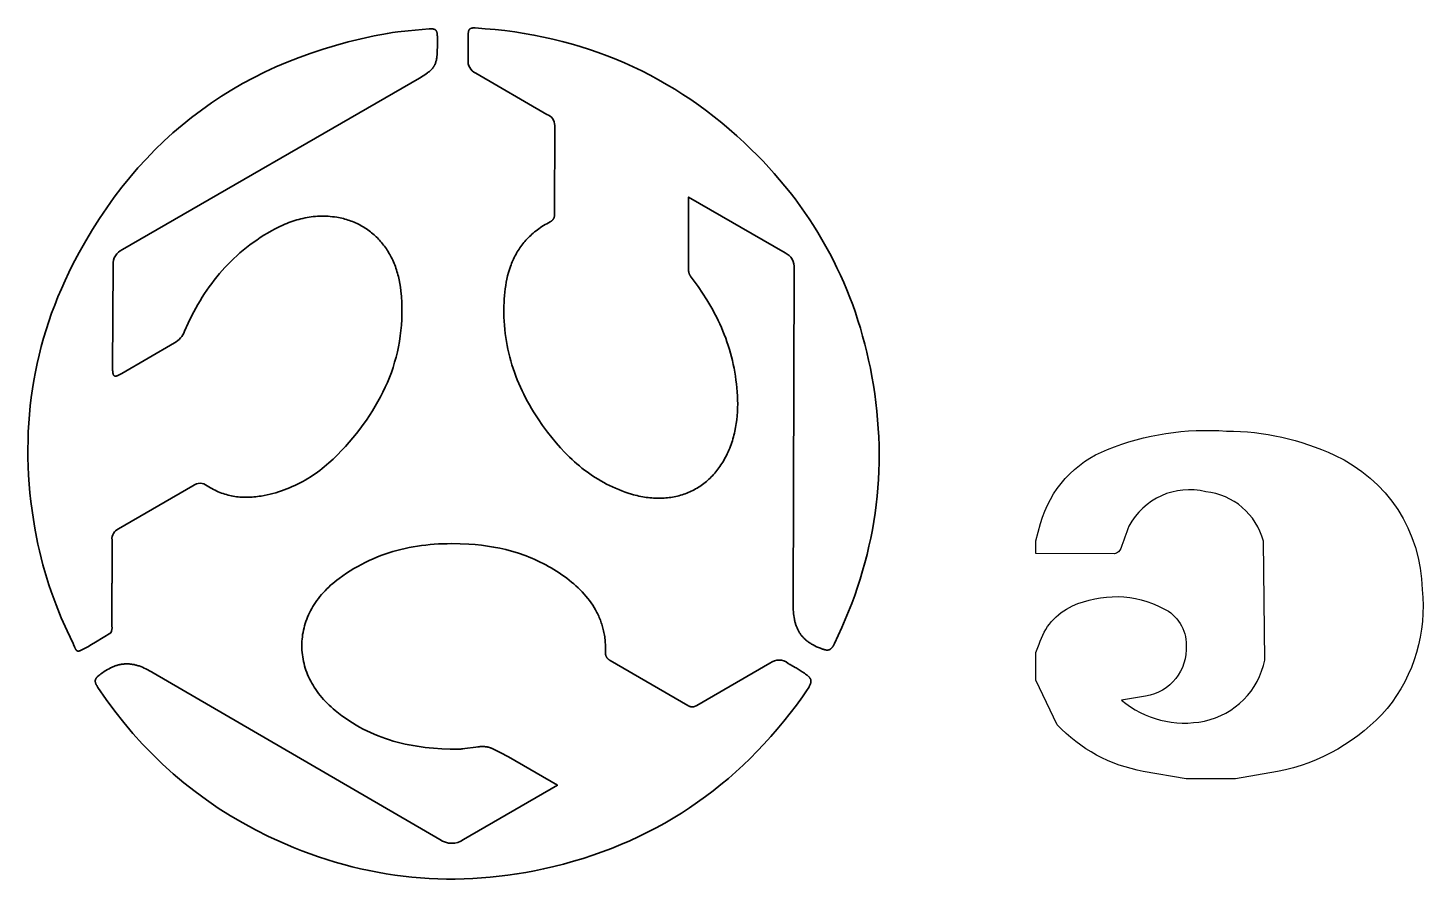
# Model space of a CAD drawing. Header units: millimetres. Extents: x 60913 to 63353, y 9976 to 12528.
# Drawn here: x 62258.3 to 62345.4, y 10264.6 to 10317.7 of the extents above; entities that cross this region are included whole.
import ezdxf

# ---------------------------------------------------------------- set-up
doc = ezdxf.new("R2010")
doc.units = ezdxf.units.MM
doc.header["$MEASUREMENT"] = 0
doc.layers.add('ENGRAVE', color=1, linetype='Continuous', true_color=0xff0000)

msp = doc.modelspace()

# ---------------------------------------------------------------- linework, layer by layer
at = {"layer": 'ENGRAVE', "lineweight": 35}
for points in [[(62263.566, 10280.402), (62263.569, 10283.093), (62263.583, 10283.093), (62263.576, 10285.784, -0.328612), (62263.971, 10286.468), (62268.624, 10289.155, -0.347564), (62269.521, 10289.157), (62269.617, 10289.095), (62269.714, 10289.036), (62269.811, 10288.98), (62269.909, 10288.927), (62270.008, 10288.877), (62270.108, 10288.829), (62270.208, 10288.785), (62270.308, 10288.744), (62270.41, 10288.705), (62270.512, 10288.669), (62270.614, 10288.636), (62270.717, 10288.605), (62270.821, 10288.578), (62270.925, 10288.553), (62271.03, 10288.53), (62271.135, 10288.51), (62271.241, 10288.493), (62271.347, 10288.478), (62271.454, 10288.466), (62271.561, 10288.456), (62271.668, 10288.449), (62271.776, 10288.444), (62271.885, 10288.441), (62271.994, 10288.441), (62272.103, 10288.443), (62272.212, 10288.448), (62272.322, 10288.455), (62272.433, 10288.463), (62272.543, 10288.475), (62272.654, 10288.488), (62272.766, 10288.503), (62272.877, 10288.521), (62273.065, 10288.554), (62273.25, 10288.592), (62273.434, 10288.634), (62273.615, 10288.679), (62273.795, 10288.729), (62273.972, 10288.782), (62274.147, 10288.839), (62274.32, 10288.9), (62274.491, 10288.965), (62274.66, 10289.033), (62274.827, 10289.105), (62274.992, 10289.181), (62275.155, 10289.26), (62275.316, 10289.342), (62275.475, 10289.428), (62275.632, 10289.517), (62275.788, 10289.609), (62275.941, 10289.705), (62276.093, 10289.804), (62276.243, 10289.906), (62276.391, 10290.011), (62276.537, 10290.119), (62276.681, 10290.23), (62276.823, 10290.344), (62276.964, 10290.461), (62277.103, 10290.581), (62277.376, 10290.828), (62277.642, 10291.086), (62277.901, 10291.355), (62278.144, 10291.618), (62278.379, 10291.884), (62278.608, 10292.153), (62278.829, 10292.425), (62279.044, 10292.699), (62279.251, 10292.976), (62279.45, 10293.257), (62279.643, 10293.54), (62279.827, 10293.826), (62280.003, 10294.115), (62280.172, 10294.407), (62280.332, 10294.702), (62280.484, 10295.001), (62280.628, 10295.302), (62280.763, 10295.607), (62280.889, 10295.915), (62281.006, 10296.227), (62281.114, 10296.541), (62281.213, 10296.859), (62281.303, 10297.181), (62281.383, 10297.506), (62281.454, 10297.835), (62281.515, 10298.167), (62281.566, 10298.502), (62281.607, 10298.842), (62281.638, 10299.185), (62281.658, 10299.532), (62281.668, 10299.882), (62281.668, 10300.237), (62281.656, 10300.595), (62281.634, 10300.957), (62281.601, 10301.323), (62281.572, 10301.553), (62281.537, 10301.779), (62281.494, 10302), (62281.47, 10302.109), (62281.445, 10302.217), (62281.417, 10302.323), (62281.388, 10302.428), (62281.357, 10302.532), (62281.325, 10302.635), (62281.291, 10302.736), (62281.255, 10302.836), (62281.217, 10302.935), (62281.178, 10303.033), (62281.137, 10303.129), (62281.095, 10303.224), (62281.051, 10303.318), (62281.005, 10303.41), (62280.958, 10303.501), (62280.909, 10303.59), (62280.859, 10303.678), (62280.807, 10303.765), (62280.753, 10303.85), (62280.698, 10303.934), (62280.642, 10304.016), (62280.584, 10304.097), (62280.524, 10304.176), (62280.463, 10304.254), (62280.401, 10304.33), (62280.337, 10304.405), (62280.272, 10304.478), (62280.205, 10304.55), (62280.137, 10304.62), (62280.067, 10304.688), (62279.997, 10304.755), (62279.924, 10304.82), (62279.851, 10304.884), (62279.776, 10304.946), (62279.699, 10305.006), (62279.622, 10305.065), (62279.543, 10305.122), (62279.462, 10305.177), (62279.381, 10305.231), (62279.298, 10305.283), (62279.214, 10305.333), (62279.129, 10305.381), (62279.042, 10305.428), (62278.954, 10305.473), (62278.865, 10305.516), (62278.775, 10305.557), (62278.684, 10305.596), (62278.591, 10305.634), (62278.497, 10305.67), (62278.403, 10305.704), (62278.307, 10305.735), (62278.209, 10305.766), (62278.111, 10305.794), (62278.012, 10305.82), (62277.911, 10305.844), (62277.81, 10305.867), (62277.707, 10305.887), (62277.604, 10305.906), (62277.467, 10305.927), (62277.332, 10305.944), (62277.197, 10305.958), (62277.062, 10305.968), (62276.928, 10305.975), (62276.795, 10305.978), (62276.662, 10305.978), (62276.53, 10305.975), (62276.398, 10305.969), (62276.267, 10305.959), (62276.136, 10305.947), (62276.006, 10305.931), (62275.876, 10305.912), (62275.747, 10305.89), (62275.619, 10305.866), (62275.491, 10305.838), (62275.364, 10305.808), (62275.237, 10305.775), (62275.111, 10305.74), (62274.985, 10305.701), (62274.86, 10305.661), (62274.736, 10305.617), (62274.612, 10305.571), (62274.488, 10305.523), (62274.366, 10305.473), (62274.244, 10305.42), (62274.001, 10305.308), (62273.761, 10305.188), (62273.523, 10305.059), (62273.285, 10304.923), (62273.053, 10304.783), (62272.825, 10304.638), (62272.602, 10304.489), (62272.384, 10304.336), (62272.17, 10304.179), (62271.961, 10304.018), (62271.757, 10303.853), (62271.557, 10303.684), (62271.361, 10303.51), (62271.17, 10303.333), (62270.983, 10303.153), (62270.801, 10302.968), (62270.623, 10302.78), (62270.449, 10302.588), (62270.28, 10302.392), (62270.114, 10302.193), (62269.953, 10301.99), (62269.795, 10301.783), (62269.642, 10301.573), (62269.493, 10301.36), (62269.347, 10301.143), (62269.206, 10300.923), (62269.068, 10300.7), (62268.934, 10300.474), (62268.804, 10300.244), (62268.677, 10300.011), (62268.555, 10299.775), (62268.32, 10299.294), (62268.099, 10298.801, -0.178441), (62267.478, 10298.073), (62264.181, 10296.164), (62264.099, 10296.115), (62264.061, 10296.094), (62264.024, 10296.075), (62263.99, 10296.057), (62263.957, 10296.043), (62263.941, 10296.036), (62263.926, 10296.03), (62263.911, 10296.024), (62263.897, 10296.019), (62263.883, 10296.015), (62263.87, 10296.011), (62263.856, 10296.007), (62263.85, 10296.006), (62263.844, 10296.005), (62263.837, 10296.003), (62263.831, 10296.002), (62263.825, 10296.001), (62263.819, 10296.001), (62263.814, 10296), (62263.808, 10295.999), (62263.802, 10295.999), (62263.797, 10295.999), (62263.791, 10295.999), (62263.786, 10295.999), (62263.781, 10295.999), (62263.776, 10296), (62263.771, 10296), (62263.766, 10296.001), (62263.761, 10296.002), (62263.756, 10296.003), (62263.751, 10296.004), (62263.749, 10296.004), (62263.747, 10296.005), (62263.745, 10296.006), (62263.742, 10296.006), (62263.74, 10296.007), (62263.738, 10296.008), (62263.736, 10296.009), (62263.734, 10296.01), (62263.731, 10296.011), (62263.729, 10296.012), (62263.727, 10296.013), (62263.725, 10296.014), (62263.723, 10296.015), (62263.721, 10296.016), (62263.719, 10296.017), (62263.717, 10296.018), (62263.715, 10296.019), (62263.713, 10296.02), (62263.711, 10296.022), (62263.709, 10296.023), (62263.708, 10296.024), (62263.706, 10296.026), (62263.704, 10296.027), (62263.702, 10296.029), (62263.7, 10296.03), (62263.699, 10296.032), (62263.697, 10296.033), (62263.695, 10296.035), (62263.692, 10296.038), (62263.688, 10296.042), (62263.685, 10296.046), (62263.682, 10296.05), (62263.679, 10296.054), (62263.676, 10296.058), (62263.673, 10296.062), (62263.67, 10296.066), (62263.667, 10296.071), (62263.665, 10296.076), (62263.662, 10296.081), (62263.66, 10296.086), (62263.657, 10296.091), (62263.655, 10296.097), (62263.652, 10296.102), (62263.65, 10296.108), (62263.648, 10296.114), (62263.646, 10296.12), (62263.644, 10296.126), (62263.64, 10296.139), (62263.637, 10296.153), (62263.633, 10296.167), (62263.63, 10296.182), (62263.627, 10296.197), (62263.625, 10296.213), (62263.623, 10296.23), (62263.619, 10296.266), (62263.616, 10296.304), (62263.614, 10296.346), (62263.613, 10296.389), (62263.613, 10296.486), (62263.653, 10302.929, -0.32458), (62264.227, 10303.893), (62282.761, 10314.583), (62282.988, 10314.723), (62283.089, 10314.789), (62283.183, 10314.853), (62283.269, 10314.916), (62283.309, 10314.947), (62283.347, 10314.977), (62283.384, 10315.008), (62283.419, 10315.039), (62283.452, 10315.069), (62283.484, 10315.1), (62283.514, 10315.131), (62283.543, 10315.162), (62283.57, 10315.194), (62283.595, 10315.226), (62283.608, 10315.242), (62283.62, 10315.258), (62283.631, 10315.274), (62283.643, 10315.291), (62283.653, 10315.307), (62283.664, 10315.324), (62283.674, 10315.341), (62283.684, 10315.358), (62283.694, 10315.375), (62283.703, 10315.393), (62283.712, 10315.411), (62283.721, 10315.429), (62283.729, 10315.447), (62283.737, 10315.465), (62283.753, 10315.502), (62283.767, 10315.541), (62283.78, 10315.58), (62283.792, 10315.621), (62283.803, 10315.662), (62283.814, 10315.705), (62283.823, 10315.75), (62283.831, 10315.796), (62283.839, 10315.843), (62283.846, 10315.892), (62283.852, 10315.942), (62283.862, 10316.048), (62283.869, 10316.161), (62283.874, 10316.282), (62283.879, 10316.549), (62283.876, 10317.201), (62283.875, 10317.239), (62283.873, 10317.275), (62283.871, 10317.31), (62283.867, 10317.342), (62283.865, 10317.357), (62283.863, 10317.372), (62283.861, 10317.387), (62283.858, 10317.401), (62283.855, 10317.414), (62283.852, 10317.427), (62283.848, 10317.44), (62283.845, 10317.452), (62283.841, 10317.464), (62283.837, 10317.476), (62283.833, 10317.487), (62283.828, 10317.497), (62283.823, 10317.507), (62283.821, 10317.512), (62283.818, 10317.517), (62283.816, 10317.522), (62283.813, 10317.526), (62283.81, 10317.531), (62283.808, 10317.535), (62283.805, 10317.54), (62283.802, 10317.544), (62283.799, 10317.548), (62283.796, 10317.552), (62283.793, 10317.556), (62283.79, 10317.56), (62283.786, 10317.564), (62283.783, 10317.567), (62283.78, 10317.571), (62283.776, 10317.575), (62283.773, 10317.578), (62283.769, 10317.581), (62283.766, 10317.585), (62283.762, 10317.588), (62283.758, 10317.591), (62283.755, 10317.594), (62283.751, 10317.597), (62283.747, 10317.6), (62283.743, 10317.603), (62283.739, 10317.605), (62283.735, 10317.608), (62283.73, 10317.61), (62283.726, 10317.613), (62283.722, 10317.615), (62283.718, 10317.618), (62283.713, 10317.62), (62283.709, 10317.622), (62283.704, 10317.624), (62283.699, 10317.626), (62283.695, 10317.628), (62283.685, 10317.632), (62283.675, 10317.635), (62283.665, 10317.638), (62283.654, 10317.641), (62283.644, 10317.644), (62283.633, 10317.646), (62283.621, 10317.648), (62283.61, 10317.65), (62283.598, 10317.652), (62283.586, 10317.653), (62283.573, 10317.654), (62283.548, 10317.656), (62283.521, 10317.657), (62283.493, 10317.657), (62283.463, 10317.657), (62283.433, 10317.656), (62283.368, 10317.652), (62282.06, 10317.545), (62281.409, 10317.471), (62281.084, 10317.425), (62280.76, 10317.372), (62279.931, 10317.214), (62279.117, 10317.038), (62278.316, 10316.843), (62277.528, 10316.63), (62276.754, 10316.398), (62275.994, 10316.146), (62275.248, 10315.876), (62274.515, 10315.587), (62273.796, 10315.28), (62273.091, 10314.953), (62272.399, 10314.608), (62271.722, 10314.244), (62271.058, 10313.86), (62270.408, 10313.458), (62269.773, 10313.037), (62269.151, 10312.597), (62268.543, 10312.138), (62267.95, 10311.66), (62267.37, 10311.164), (62266.805, 10310.648), (62266.254, 10310.113), (62265.717, 10309.559), (62265.194, 10308.986), (62264.685, 10308.394), (62264.191, 10307.783), (62263.711, 10307.153), (62263.245, 10306.504), (62262.794, 10305.836), (62262.357, 10305.149), (62261.935, 10304.442), (62261.527, 10303.717), (62261.134, 10302.972), (62260.882, 10302.468), (62260.643, 10301.961), (62260.415, 10301.453), (62260.2, 10300.942), (62259.997, 10300.43), (62259.805, 10299.916), (62259.626, 10299.399), (62259.458, 10298.881), (62259.302, 10298.361), (62259.158, 10297.84), (62259.025, 10297.316), (62258.905, 10296.791), (62258.795, 10296.263), (62258.698, 10295.735), (62258.612, 10295.204), (62258.537, 10294.672), (62258.474, 10294.138), (62258.422, 10293.603), (62258.381, 10293.066), (62258.351, 10292.528), (62258.333, 10291.988), (62258.326, 10291.446), (62258.33, 10290.903), (62258.345, 10290.359), (62258.372, 10289.813), (62258.409, 10289.266), (62258.457, 10288.718), (62258.516, 10288.169), (62258.585, 10287.618), (62258.666, 10287.065), (62258.757, 10286.512), (62258.859, 10285.958), (62258.947, 10285.524), (62259.043, 10285.093), (62259.146, 10284.665), (62259.257, 10284.238), (62259.376, 10283.815), (62259.502, 10283.394), (62259.636, 10282.975), (62259.777, 10282.559), (62260.08, 10281.733), (62260.412, 10280.918), (62260.771, 10280.112), (62261.157, 10279.316), (62261.165, 10279.299), (62261.173, 10279.281), (62261.181, 10279.261), (62261.238, 10279.109), (62261.256, 10279.065), (62261.265, 10279.043), (62261.275, 10279.022), (62261.285, 10279.001), (62261.296, 10278.981), (62261.301, 10278.971), (62261.307, 10278.962), (62261.313, 10278.952), (62261.318, 10278.943), (62261.324, 10278.935), (62261.33, 10278.926), (62261.337, 10278.918), (62261.343, 10278.911), (62261.347, 10278.907), (62261.35, 10278.903), (62261.353, 10278.9), (62261.357, 10278.896), (62261.36, 10278.893), (62261.364, 10278.89), (62261.367, 10278.887), (62261.371, 10278.884), (62261.374, 10278.881), (62261.378, 10278.878), (62261.382, 10278.875), (62261.386, 10278.872), (62261.389, 10278.87), (62261.393, 10278.867), (62261.397, 10278.865), (62261.401, 10278.863), (62261.405, 10278.861), (62261.409, 10278.859), (62261.413, 10278.857), (62261.418, 10278.856), (62261.422, 10278.854), (62261.426, 10278.853), (62261.43, 10278.851), (62261.435, 10278.85), (62261.439, 10278.849), (62261.444, 10278.848), (62261.448, 10278.848), (62261.453, 10278.847), (62261.458, 10278.847), (62261.462, 10278.846), (62261.467, 10278.846), (62261.472, 10278.846), (62261.477, 10278.846), (62261.482, 10278.847), (62261.487, 10278.847), (62261.492, 10278.848), (62261.497, 10278.849), (62261.503, 10278.85), (62261.508, 10278.851), (62261.513, 10278.852), (62261.519, 10278.854), (62261.524, 10278.855), (62261.53, 10278.857), (62261.536, 10278.859), (62261.541, 10278.861), (62261.547, 10278.864), (62261.553, 10278.866), (62261.559, 10278.869), (62261.811, 10278.993), (62262.059, 10279.123), (62262.304, 10279.26), (62262.548, 10279.401), (62263.506, 10279.993, 0.163511), (62263.566, 10280.402)], [(62299.555, 10302.6), (62299.558, 10307.165), (62305.572, 10303.682, -0.325606), (62306.137, 10302.709), (62306.083, 10281.808), (62306.083, 10281.674), (62306.085, 10281.544), (62306.089, 10281.418), (62306.097, 10281.295), (62306.107, 10281.175), (62306.12, 10281.059), (62306.137, 10280.946), (62306.156, 10280.837), (62306.167, 10280.783), (62306.178, 10280.73), (62306.191, 10280.678), (62306.204, 10280.627), (62306.218, 10280.576), (62306.233, 10280.527), (62306.249, 10280.478), (62306.266, 10280.429), (62306.283, 10280.382), (62306.302, 10280.335), (62306.321, 10280.289), (62306.342, 10280.244), (62306.363, 10280.199), (62306.385, 10280.155), (62306.408, 10280.112), (62306.433, 10280.069), (62306.458, 10280.027), (62306.484, 10279.986), (62306.511, 10279.945), (62306.539, 10279.905), (62306.568, 10279.866), (62306.598, 10279.827), (62306.629, 10279.789), (62306.662, 10279.752), (62306.695, 10279.715), (62306.729, 10279.679), (62306.765, 10279.644), (62306.801, 10279.609), (62306.839, 10279.574), (62306.878, 10279.54), (62306.918, 10279.507), (62306.959, 10279.475), (62307.001, 10279.442), (62307.044, 10279.411), (62307.089, 10279.38), (62307.134, 10279.349), (62307.181, 10279.319), (62307.229, 10279.29), (62307.279, 10279.261), (62307.329, 10279.233), (62307.434, 10279.177), (62307.544, 10279.124), (62307.659, 10279.073), (62307.779, 10279.023), (62307.867, 10278.989), (62307.908, 10278.975), (62307.947, 10278.961), (62307.985, 10278.949), (62308.021, 10278.939), (62308.056, 10278.93), (62308.073, 10278.927), (62308.09, 10278.923), (62308.106, 10278.92), (62308.122, 10278.917), (62308.137, 10278.915), (62308.153, 10278.913), (62308.168, 10278.912), (62308.182, 10278.911), (62308.197, 10278.911), (62308.211, 10278.911), (62308.225, 10278.911), (62308.238, 10278.912), (62308.252, 10278.913), (62308.258, 10278.914), (62308.265, 10278.915), (62308.271, 10278.916), (62308.278, 10278.917), (62308.284, 10278.918), (62308.29, 10278.919), (62308.297, 10278.921), (62308.303, 10278.922), (62308.309, 10278.924), (62308.315, 10278.926), (62308.321, 10278.928), (62308.327, 10278.93), (62308.333, 10278.932), (62308.339, 10278.934), (62308.345, 10278.937), (62308.351, 10278.939), (62308.357, 10278.942), (62308.362, 10278.945), (62308.368, 10278.948), (62308.374, 10278.951), (62308.379, 10278.954), (62308.385, 10278.957), (62308.39, 10278.961), (62308.396, 10278.964), (62308.401, 10278.968), (62308.407, 10278.972), (62308.412, 10278.975), (62308.418, 10278.979), (62308.429, 10278.988), (62308.439, 10278.997), (62308.45, 10279.006), (62308.46, 10279.016), (62308.47, 10279.027), (62308.481, 10279.038), (62308.491, 10279.05), (62308.501, 10279.062), (62308.511, 10279.075), (62308.521, 10279.088), (62308.531, 10279.102), (62308.541, 10279.116), (62308.551, 10279.131), (62308.571, 10279.163), (62308.591, 10279.197), (62308.611, 10279.233), (62308.632, 10279.272), (62308.652, 10279.313), (62308.89, 10279.811), (62309.117, 10280.31), (62309.334, 10280.811), (62309.541, 10281.313), (62309.736, 10281.817), (62309.922, 10282.322), (62310.096, 10282.829), (62310.26, 10283.337), (62310.414, 10283.847), (62310.557, 10284.358), (62310.689, 10284.871), (62310.81, 10285.386), (62310.921, 10285.901), (62311.022, 10286.419), (62311.111, 10286.937), (62311.19, 10287.457), (62311.259, 10287.979), (62311.316, 10288.502), (62311.363, 10289.027), (62311.4, 10289.552), (62311.425, 10290.08), (62311.44, 10290.608), (62311.444, 10291.139), (62311.437, 10291.67), (62311.42, 10292.203), (62311.392, 10292.737), (62311.353, 10293.273), (62311.303, 10293.81), (62311.243, 10294.348), (62311.171, 10294.888), (62311.089, 10295.429), (62310.996, 10295.972), (62310.898, 10296.486), (62310.791, 10296.995), (62310.675, 10297.5), (62310.551, 10298.001), (62310.417, 10298.497), (62310.275, 10298.988), (62310.123, 10299.475), (62309.963, 10299.958), (62309.794, 10300.436), (62309.616, 10300.909), (62309.429, 10301.378), (62309.233, 10301.842), (62309.029, 10302.301), (62308.816, 10302.756), (62308.593, 10303.206), (62308.362, 10303.652), (62308.122, 10304.093), (62307.874, 10304.529), (62307.616, 10304.961), (62307.35, 10305.388), (62307.074, 10305.81), (62306.79, 10306.228), (62306.498, 10306.641), (62306.196, 10307.049), (62305.885, 10307.452), (62305.566, 10307.851), (62305.238, 10308.245), (62304.901, 10308.634), (62304.556, 10309.018), (62304.201, 10309.398), (62303.838, 10309.772), (62303.466, 10310.142), (62303.014, 10310.574), (62302.557, 10310.994), (62302.093, 10311.4), (62301.624, 10311.794), (62301.15, 10312.175), (62300.67, 10312.543), (62300.184, 10312.899), (62299.693, 10313.242), (62299.196, 10313.572), (62298.693, 10313.889), (62298.185, 10314.194), (62297.671, 10314.487), (62297.152, 10314.767), (62296.627, 10315.034), (62296.097, 10315.288), (62295.561, 10315.531), (62295.02, 10315.76), (62294.473, 10315.977), (62293.92, 10316.182), (62293.362, 10316.374), (62292.799, 10316.554), (62292.23, 10316.721), (62291.656, 10316.876), (62291.076, 10317.018), (62290.491, 10317.148), (62289.9, 10317.266), (62289.304, 10317.372), (62288.702, 10317.465), (62288.096, 10317.546), (62287.483, 10317.614), (62286.866, 10317.67), (62286.242, 10317.714), (62286.211, 10317.716), (62286.181, 10317.717), (62286.153, 10317.717), (62286.125, 10317.716), (62286.099, 10317.715), (62286.087, 10317.714), (62286.075, 10317.713), (62286.063, 10317.711), (62286.051, 10317.709), (62286.04, 10317.708), (62286.029, 10317.706), (62286.018, 10317.703), (62286.008, 10317.701), (62285.998, 10317.698), (62285.988, 10317.695), (62285.979, 10317.692), (62285.97, 10317.688), (62285.961, 10317.685), (62285.957, 10317.683), (62285.952, 10317.681), (62285.948, 10317.679), (62285.944, 10317.677), (62285.94, 10317.674), (62285.936, 10317.672), (62285.932, 10317.67), (62285.928, 10317.668), (62285.924, 10317.665), (62285.921, 10317.663), (62285.917, 10317.66), (62285.913, 10317.658), (62285.91, 10317.655), (62285.907, 10317.652), (62285.903, 10317.65), (62285.9, 10317.647), (62285.897, 10317.644), (62285.893, 10317.641), (62285.89, 10317.638), (62285.887, 10317.635), (62285.884, 10317.632), (62285.881, 10317.628), (62285.878, 10317.625), (62285.876, 10317.622), (62285.873, 10317.618), (62285.87, 10317.615), (62285.868, 10317.611), (62285.865, 10317.608), (62285.863, 10317.604), (62285.86, 10317.6), (62285.858, 10317.597), (62285.855, 10317.593), (62285.853, 10317.589), (62285.851, 10317.585), (62285.849, 10317.581), (62285.847, 10317.576), (62285.843, 10317.568), (62285.839, 10317.559), (62285.836, 10317.55), (62285.832, 10317.541), (62285.829, 10317.531), (62285.826, 10317.521), (62285.824, 10317.511), (62285.821, 10317.501), (62285.819, 10317.49), (62285.817, 10317.479), (62285.815, 10317.467), (62285.814, 10317.456), (62285.812, 10317.444), (62285.811, 10317.432), (62285.81, 10317.419), (62285.808, 10317.393), (62285.808, 10317.366), (62285.808, 10317.337), (62285.808, 10317.307), (62285.804, 10315.743, 0.338918), (62286.27, 10314.896), (62290.705, 10312.327, -0.32172), (62291.204, 10311.627), (62291.197, 10306.138), (62291.196, 10306.094), (62291.195, 10306.073), (62291.193, 10306.051), (62291.191, 10306.031), (62291.189, 10306.01), (62291.186, 10305.99), (62291.183, 10305.97), (62291.179, 10305.951), (62291.174, 10305.932), (62291.172, 10305.922), (62291.169, 10305.913), (62291.167, 10305.904), (62291.164, 10305.894), (62291.161, 10305.885), (62291.157, 10305.876), (62291.154, 10305.867), (62291.15, 10305.859), (62291.146, 10305.85), (62291.142, 10305.841), (62291.138, 10305.833), (62291.134, 10305.824), (62291.129, 10305.816), (62291.124, 10305.807), (62291.119, 10305.799), (62291.114, 10305.791), (62291.109, 10305.783), (62291.103, 10305.775), (62291.097, 10305.767), (62291.091, 10305.759), (62291.085, 10305.751), (62291.078, 10305.744), (62291.071, 10305.736), (62291.064, 10305.728), (62291.057, 10305.721), (62291.049, 10305.714), (62291.041, 10305.706), (62291.033, 10305.699), (62291.025, 10305.692), (62291.016, 10305.685), (62291.007, 10305.678), (62290.998, 10305.672), (62290.988, 10305.665), (62290.979, 10305.658), (62290.968, 10305.652), (62290.958, 10305.645), (62290.947, 10305.639), (62290.936, 10305.633), (62290.913, 10305.62), (62290.806, 10305.563), (62290.701, 10305.505), (62290.598, 10305.446), (62290.498, 10305.385), (62290.4, 10305.323), (62290.305, 10305.259), (62290.212, 10305.195), (62290.121, 10305.129), (62290.033, 10305.061), (62289.947, 10304.993), (62289.864, 10304.923), (62289.782, 10304.852), (62289.703, 10304.78), (62289.626, 10304.707), (62289.551, 10304.633), (62289.479, 10304.558), (62289.408, 10304.481), (62289.34, 10304.403), (62289.274, 10304.325), (62289.209, 10304.245), (62289.147, 10304.164), (62289.087, 10304.082), (62289.029, 10303.999), (62288.972, 10303.915), (62288.918, 10303.831), (62288.866, 10303.745), (62288.815, 10303.658), (62288.766, 10303.57), (62288.719, 10303.482), (62288.674, 10303.392), (62288.631, 10303.302), (62288.589, 10303.211), (62288.549, 10303.119), (62288.511, 10303.026), (62288.475, 10302.932), (62288.44, 10302.838), (62288.375, 10302.647), (62288.316, 10302.453), (62288.264, 10302.256), (62288.217, 10302.056), (62288.176, 10301.854), (62288.14, 10301.649), (62288.11, 10301.442), (62288.085, 10301.233), (62288.064, 10301.022), (62288.048, 10300.809), (62288.037, 10300.594), (62288.03, 10300.377), (62288.027, 10300.159), (62288.027, 10299.94), (62288.033, 10299.681), (62288.045, 10299.424), (62288.062, 10299.168), (62288.085, 10298.914), (62288.113, 10298.662), (62288.147, 10298.412), (62288.187, 10298.164), (62288.232, 10297.917), (62288.282, 10297.672), (62288.337, 10297.428), (62288.397, 10297.186), (62288.463, 10296.946), (62288.534, 10296.708), (62288.609, 10296.472), (62288.69, 10296.237), (62288.776, 10296.004), (62288.866, 10295.772), (62288.961, 10295.542), (62289.061, 10295.314), (62289.165, 10295.088), (62289.274, 10294.863), (62289.387, 10294.64), (62289.505, 10294.418), (62289.627, 10294.198), (62289.753, 10293.98), (62289.884, 10293.764), (62290.158, 10293.336), (62290.448, 10292.914), (62290.754, 10292.499), (62291.014, 10292.167), (62291.281, 10291.845), (62291.556, 10291.533), (62291.839, 10291.231), (62292.131, 10290.941), (62292.28, 10290.8), (62292.431, 10290.662), (62292.585, 10290.527), (62292.741, 10290.396), (62292.899, 10290.267), (62293.06, 10290.142), (62293.223, 10290.02), (62293.389, 10289.902), (62293.558, 10289.787), (62293.728, 10289.675), (62293.902, 10289.568), (62294.078, 10289.463), (62294.257, 10289.363), (62294.439, 10289.266), (62294.623, 10289.174), (62294.811, 10289.085), (62295.001, 10289), (62295.194, 10288.919), (62295.39, 10288.842), (62295.589, 10288.77), (62295.791, 10288.702), (62295.997, 10288.638), (62296.113, 10288.604), (62296.229, 10288.573), (62296.345, 10288.544), (62296.46, 10288.518), (62296.575, 10288.494), (62296.69, 10288.472), (62296.803, 10288.452), (62296.917, 10288.435), (62297.03, 10288.421), (62297.142, 10288.408), (62297.254, 10288.398), (62297.366, 10288.39), (62297.476, 10288.385), (62297.587, 10288.381), (62297.696, 10288.38), (62297.805, 10288.381), (62297.913, 10288.385), (62298.021, 10288.391), (62298.127, 10288.399), (62298.233, 10288.409), (62298.339, 10288.421), (62298.443, 10288.436), (62298.547, 10288.453), (62298.65, 10288.472), (62298.752, 10288.493), (62298.853, 10288.516), (62298.953, 10288.542), (62299.053, 10288.57), (62299.151, 10288.6), (62299.249, 10288.632), (62299.346, 10288.666), (62299.441, 10288.702), (62299.536, 10288.74), (62299.629, 10288.781), (62299.722, 10288.824), (62299.813, 10288.868), (62299.904, 10288.915), (62299.993, 10288.964), (62300.081, 10289.015), (62300.168, 10289.068), (62300.254, 10289.123), (62300.339, 10289.18), (62300.422, 10289.239), (62300.504, 10289.3), (62300.585, 10289.364), (62300.665, 10289.429), (62300.743, 10289.496), (62300.82, 10289.565), (62300.896, 10289.636), (62300.97, 10289.71), (62301.043, 10289.785), (62301.115, 10289.862), (62301.185, 10289.941), (62301.254, 10290.022), (62301.321, 10290.105), (62301.387, 10290.19), (62301.451, 10290.276), (62301.514, 10290.365), (62301.575, 10290.456), (62301.635, 10290.548), (62301.693, 10290.642), (62301.75, 10290.739), (62301.804, 10290.837), (62301.858, 10290.937), (62301.915, 10291.049), (62301.969, 10291.162), (62302.022, 10291.276), (62302.071, 10291.39), (62302.119, 10291.505), (62302.164, 10291.62), (62302.207, 10291.736), (62302.247, 10291.852), (62302.285, 10291.969), (62302.321, 10292.086), (62302.355, 10292.204), (62302.387, 10292.322), (62302.416, 10292.441), (62302.444, 10292.559), (62302.492, 10292.798), (62302.532, 10293.039), (62302.565, 10293.281), (62302.589, 10293.524), (62302.607, 10293.769), (62302.617, 10294.014), (62302.62, 10294.261), (62302.616, 10294.508), (62302.606, 10294.756), (62302.59, 10295.009), (62302.569, 10295.259), (62302.543, 10295.508), (62302.512, 10295.755), (62302.477, 10296), (62302.437, 10296.244), (62302.392, 10296.486), (62302.342, 10296.726), (62302.288, 10296.964), (62302.23, 10297.201), (62302.166, 10297.436), (62302.099, 10297.669), (62302.027, 10297.901), (62301.95, 10298.131), (62301.869, 10298.359), (62301.783, 10298.586), (62301.693, 10298.811), (62301.599, 10299.035), (62301.501, 10299.256), (62301.398, 10299.477), (62301.291, 10299.695), (62301.18, 10299.912), (62301.065, 10300.128), (62300.945, 10300.341), (62300.694, 10300.764), (62300.427, 10301.181), (62300.144, 10301.592), (62299.717, 10302.165), (62299.693, 10302.2), (62299.67, 10302.235), (62299.659, 10302.252), (62299.648, 10302.27), (62299.638, 10302.288), (62299.628, 10302.307), (62299.619, 10302.326), (62299.61, 10302.345), (62299.602, 10302.364), (62299.594, 10302.383), (62299.587, 10302.403), (62299.581, 10302.423), (62299.575, 10302.444), (62299.573, 10302.454), (62299.57, 10302.465), (62299.568, 10302.476), (62299.566, 10302.486), (62299.564, 10302.497), (62299.562, 10302.508), (62299.56, 10302.519), (62299.559, 10302.53), (62299.558, 10302.542), (62299.557, 10302.553), (62299.556, 10302.565), (62299.556, 10302.576), (62299.556, 10302.588), (62299.555, 10302.6)], [(62294.367, 10278.777), (62294.371, 10278.977), (62294.371, 10279.076), (62294.368, 10279.174), (62294.364, 10279.272), (62294.359, 10279.368), (62294.351, 10279.463), (62294.342, 10279.557), (62294.331, 10279.651), (62294.319, 10279.743), (62294.305, 10279.835), (62294.29, 10279.926), (62294.272, 10280.016), (62294.254, 10280.105), (62294.233, 10280.193), (62294.212, 10280.28), (62294.188, 10280.367), (62294.163, 10280.452), (62294.137, 10280.537), (62294.109, 10280.621), (62294.08, 10280.704), (62294.049, 10280.787), (62294.017, 10280.868), (62293.983, 10280.949), (62293.948, 10281.029), (62293.911, 10281.108), (62293.874, 10281.186), (62293.834, 10281.264), (62293.794, 10281.341), (62293.752, 10281.417), (62293.664, 10281.567), (62293.572, 10281.714), (62293.474, 10281.858), (62293.371, 10282), (62293.264, 10282.139), (62293.152, 10282.275), (62293.035, 10282.408), (62292.914, 10282.539), (62292.789, 10282.667), (62292.659, 10282.793), (62292.526, 10282.916), (62292.388, 10283.038), (62292.247, 10283.156), (62292.102, 10283.273), (62291.954, 10283.387), (62291.802, 10283.5), (62291.647, 10283.61), (62291.483, 10283.722), (62291.319, 10283.83), (62291.152, 10283.934), (62290.985, 10284.034), (62290.816, 10284.131), (62290.646, 10284.225), (62290.475, 10284.314), (62290.302, 10284.401), (62290.128, 10284.483), (62289.953, 10284.563), (62289.777, 10284.639), (62289.6, 10284.711), (62289.421, 10284.781), (62289.242, 10284.847), (62289.061, 10284.909), (62288.879, 10284.969), (62288.513, 10285.079), (62288.142, 10285.176), (62287.768, 10285.261), (62287.39, 10285.335), (62287.009, 10285.397), (62286.624, 10285.448), (62286.236, 10285.488), (62285.846, 10285.517), (62285.299, 10285.543), (62284.757, 10285.551), (62284.487, 10285.548), (62284.219, 10285.541), (62283.952, 10285.529), (62283.686, 10285.512), (62283.421, 10285.49), (62283.158, 10285.462), (62282.896, 10285.43), (62282.635, 10285.393), (62282.376, 10285.35), (62282.118, 10285.301), (62281.861, 10285.247), (62281.606, 10285.188), (62281.353, 10285.122), (62281.101, 10285.051), (62280.85, 10284.974), (62280.601, 10284.891), (62280.354, 10284.801), (62280.108, 10284.706), (62279.864, 10284.604), (62279.622, 10284.495), (62279.381, 10284.38), (62279.142, 10284.259), (62278.905, 10284.131), (62278.67, 10283.996), (62278.437, 10283.854), (62278.205, 10283.705), (62277.976, 10283.548), (62277.748, 10283.385), (62277.609, 10283.28), (62277.475, 10283.173), (62277.345, 10283.064), (62277.219, 10282.954), (62277.097, 10282.841), (62276.98, 10282.726), (62276.866, 10282.61), (62276.757, 10282.492), (62276.652, 10282.373), (62276.552, 10282.251), (62276.456, 10282.129), (62276.364, 10282.005), (62276.276, 10281.879), (62276.192, 10281.752), (62276.113, 10281.624), (62276.038, 10281.495), (62275.968, 10281.365), (62275.901, 10281.234), (62275.839, 10281.101), (62275.781, 10280.968), (62275.727, 10280.834), (62275.678, 10280.699), (62275.633, 10280.563), (62275.592, 10280.427), (62275.556, 10280.29), (62275.524, 10280.152), (62275.496, 10280.014), (62275.472, 10279.876), (62275.453, 10279.737), (62275.438, 10279.598), (62275.427, 10279.458), (62275.421, 10279.319), (62275.418, 10279.179), (62275.421, 10279.039), (62275.427, 10278.9), (62275.438, 10278.76), (62275.453, 10278.621), (62275.473, 10278.481), (62275.496, 10278.342), (62275.524, 10278.204), (62275.557, 10278.066), (62275.594, 10277.928), (62275.635, 10277.791), (62275.68, 10277.654), (62275.73, 10277.518), (62275.784, 10277.383), (62275.842, 10277.248), (62275.905, 10277.115), (62275.972, 10276.982), (62276.044, 10276.85), (62276.119, 10276.72), (62276.2, 10276.59), (62276.284, 10276.461), (62276.373, 10276.334), (62276.466, 10276.208), (62276.564, 10276.084), (62276.666, 10275.96), (62276.772, 10275.839), (62276.883, 10275.719), (62276.998, 10275.6), (62277.117, 10275.483), (62277.241, 10275.368), (62277.369, 10275.255), (62277.502, 10275.143), (62277.713, 10274.975), (62277.926, 10274.813), (62278.141, 10274.659), (62278.359, 10274.512), (62278.579, 10274.371), (62278.801, 10274.237), (62279.025, 10274.11), (62279.251, 10273.989), (62279.479, 10273.874), (62279.709, 10273.766), (62279.941, 10273.663), (62280.175, 10273.567), (62280.41, 10273.477), (62280.648, 10273.392), (62280.888, 10273.313), (62281.129, 10273.24), (62281.372, 10273.172), (62281.616, 10273.11), (62281.863, 10273.052), (62282.111, 10273), (62282.36, 10272.953), (62282.611, 10272.911), (62282.864, 10272.874), (62283.118, 10272.841), (62283.373, 10272.813), (62283.63, 10272.789), (62284.148, 10272.754), (62284.671, 10272.737), (62285.199, 10272.734), (62285.265, 10272.736), (62285.332, 10272.739), (62285.399, 10272.744), (62285.466, 10272.75), (62285.601, 10272.765), (62286.278, 10272.866), (62286.412, 10272.881), (62286.478, 10272.887), (62286.544, 10272.891), (62286.61, 10272.894), (62286.675, 10272.895), (62286.739, 10272.894), (62286.803, 10272.892), (62286.835, 10272.889), (62286.866, 10272.887), (62286.898, 10272.883), (62286.929, 10272.879), (62286.96, 10272.874), (62286.991, 10272.869), (62287.021, 10272.863), (62287.052, 10272.856), (62287.082, 10272.849), (62287.112, 10272.841), (62287.142, 10272.832), (62287.172, 10272.822), (62287.201, 10272.812), (62287.23, 10272.8), (62287.259, 10272.788), (62287.288, 10272.775), (62287.803, 10272.52), (62288.312, 10272.251), (62291.366, 10270.477), (62285.51, 10267.095, -0.324022), (62284.036, 10267.105), (62266.15, 10277.493), (62266.032, 10277.563), (62265.916, 10277.627), (62265.802, 10277.687), (62265.69, 10277.743), (62265.58, 10277.793), (62265.471, 10277.84), (62265.364, 10277.881), (62265.259, 10277.919), (62265.206, 10277.935), (62265.154, 10277.951), (62265.103, 10277.966), (62265.051, 10277.979), (62265, 10277.991), (62264.95, 10278.002), (62264.899, 10278.012), (62264.849, 10278.021), (62264.799, 10278.029), (62264.749, 10278.035), (62264.699, 10278.041), (62264.65, 10278.045), (62264.601, 10278.048), (62264.552, 10278.05), (62264.503, 10278.05), (62264.454, 10278.05), (62264.405, 10278.048), (62264.357, 10278.046), (62264.308, 10278.042), (62264.26, 10278.037), (62264.212, 10278.031), (62264.164, 10278.023), (62264.115, 10278.015), (62264.067, 10278.005), (62264.019, 10277.995), (62263.971, 10277.983), (62263.923, 10277.97), (62263.875, 10277.955), (62263.826, 10277.94), (62263.778, 10277.923), (62263.73, 10277.906), (62263.681, 10277.887), (62263.633, 10277.867), (62263.584, 10277.846), (62263.536, 10277.823), (62263.487, 10277.8), (62263.389, 10277.75), (62263.29, 10277.695), (62263.19, 10277.635), (62263.09, 10277.571), (62262.988, 10277.502), (62262.886, 10277.428), (62262.817, 10277.377), (62262.755, 10277.328), (62262.727, 10277.304), (62262.7, 10277.281), (62262.676, 10277.258), (62262.664, 10277.247), (62262.653, 10277.235), (62262.643, 10277.224), (62262.632, 10277.213), (62262.623, 10277.202), (62262.613, 10277.191), (62262.605, 10277.18), (62262.596, 10277.169), (62262.588, 10277.158), (62262.581, 10277.147), (62262.574, 10277.135), (62262.568, 10277.124), (62262.565, 10277.119), (62262.562, 10277.113), (62262.559, 10277.107), (62262.556, 10277.102), (62262.554, 10277.096), (62262.551, 10277.091), (62262.549, 10277.085), (62262.547, 10277.079), (62262.545, 10277.073), (62262.543, 10277.068), (62262.541, 10277.062), (62262.539, 10277.056), (62262.538, 10277.05), (62262.536, 10277.045), (62262.535, 10277.039), (62262.534, 10277.033), (62262.532, 10277.027), (62262.532, 10277.021), (62262.531, 10277.015), (62262.53, 10277.009), (62262.529, 10277.003), (62262.529, 10276.997), (62262.528, 10276.991), (62262.528, 10276.985), (62262.528, 10276.978), (62262.528, 10276.972), (62262.528, 10276.966), (62262.529, 10276.96), (62262.529, 10276.953), (62262.529, 10276.947), (62262.53, 10276.94), (62262.531, 10276.934), (62262.532, 10276.927), (62262.533, 10276.921), (62262.535, 10276.907), (62262.538, 10276.894), (62262.541, 10276.88), (62262.545, 10276.866), (62262.55, 10276.852), (62262.555, 10276.837), (62262.56, 10276.822), (62262.566, 10276.807), (62262.573, 10276.792), (62262.58, 10276.776), (62262.587, 10276.761), (62262.595, 10276.744), (62262.604, 10276.728), (62262.622, 10276.694), (62262.643, 10276.658), (62262.666, 10276.621), (62262.691, 10276.583), (62263.209, 10275.831), (62263.746, 10275.102), (62264.303, 10274.395), (62264.88, 10273.71), (62265.476, 10273.049), (62266.093, 10272.41), (62266.729, 10271.794), (62267.385, 10271.201), (62268.061, 10270.631), (62268.756, 10270.084), (62269.472, 10269.561), (62270.208, 10269.06), (62270.963, 10268.583), (62271.739, 10268.129), (62272.534, 10267.698), (62273.35, 10267.292), (62273.864, 10267.051), (62274.38, 10266.822), (62274.897, 10266.605), (62275.416, 10266.398), (62275.936, 10266.203), (62276.458, 10266.019), (62276.981, 10265.847), (62277.505, 10265.685), (62278.031, 10265.535), (62278.559, 10265.397), (62279.087, 10265.27), (62279.617, 10265.154), (62280.149, 10265.05), (62280.682, 10264.957), (62281.216, 10264.875), (62281.752, 10264.805), (62282.289, 10264.747), (62282.827, 10264.7), (62283.367, 10264.665), (62283.908, 10264.641), (62284.451, 10264.629), (62284.995, 10264.628), (62285.54, 10264.639), (62286.086, 10264.662), (62286.634, 10264.696), (62287.183, 10264.742), (62287.733, 10264.8), (62288.285, 10264.869), (62288.838, 10264.95), (62289.393, 10265.043), (62289.948, 10265.148), (62290.505, 10265.264), (62291.136, 10265.41), (62291.758, 10265.568), (62292.372, 10265.738), (62292.978, 10265.921), (62293.576, 10266.117), (62294.166, 10266.324), (62294.748, 10266.545), (62295.321, 10266.777), (62295.886, 10267.022), (62296.443, 10267.279), (62296.993, 10267.548), (62297.533, 10267.83), (62298.066, 10268.123), (62298.591, 10268.43), (62299.108, 10268.748), (62299.616, 10269.078), (62300.117, 10269.421), (62300.609, 10269.776), (62301.094, 10270.142), (62301.57, 10270.521), (62302.038, 10270.912), (62302.498, 10271.315), (62302.951, 10271.73), (62303.395, 10272.158), (62303.831, 10272.597), (62304.26, 10273.048), (62304.68, 10273.511), (62305.092, 10273.986), (62305.496, 10274.472), (62305.893, 10274.971), (62306.281, 10275.482), (62306.662, 10276.004), (62306.913, 10276.363), (62306.964, 10276.44), (62307.01, 10276.511), (62307.051, 10276.579), (62307.069, 10276.611), (62307.086, 10276.643), (62307.102, 10276.673), (62307.117, 10276.702), (62307.13, 10276.731), (62307.142, 10276.759), (62307.153, 10276.786), (62307.158, 10276.799), (62307.162, 10276.812), (62307.167, 10276.825), (62307.17, 10276.838), (62307.174, 10276.85), (62307.177, 10276.863), (62307.18, 10276.875), (62307.183, 10276.887), (62307.185, 10276.899), (62307.187, 10276.911), (62307.188, 10276.923), (62307.189, 10276.935), (62307.19, 10276.946), (62307.191, 10276.957), (62307.191, 10276.969), (62307.191, 10276.98), (62307.19, 10276.991), (62307.189, 10277.002), (62307.188, 10277.013), (62307.186, 10277.023), (62307.184, 10277.034), (62307.182, 10277.045), (62307.179, 10277.055), (62307.176, 10277.066), (62307.173, 10277.076), (62307.169, 10277.087), (62307.165, 10277.097), (62307.161, 10277.107), (62307.156, 10277.117), (62307.151, 10277.128), (62307.145, 10277.138), (62307.139, 10277.148), (62307.133, 10277.158), (62307.126, 10277.168), (62307.119, 10277.178), (62307.112, 10277.188), (62307.104, 10277.198), (62307.096, 10277.208), (62307.088, 10277.219), (62307.079, 10277.229), (62307.07, 10277.239), (62307.06, 10277.249), (62307.04, 10277.269), (62307.018, 10277.29), (62306.995, 10277.311), (62306.97, 10277.332), (62306.944, 10277.353), (62306.916, 10277.375), (62306.856, 10277.419), (62306.79, 10277.465), (62306.638, 10277.563), (62306.258, 10277.796), (62306.197, 10277.831), (62305.949, 10277.966), (62305.889, 10278.002), (62305.859, 10278.021), (62305.83, 10278.04), (62305.801, 10278.06), (62305.773, 10278.081, 0.356168), (62304.634, 10278.087), (62300.077, 10275.465), (62300.039, 10275.444), (62300.02, 10275.434), (62300.001, 10275.425), (62299.982, 10275.416), (62299.963, 10275.408), (62299.943, 10275.4), (62299.934, 10275.396), (62299.924, 10275.393), (62299.914, 10275.39), (62299.904, 10275.387), (62299.895, 10275.384), (62299.885, 10275.381), (62299.875, 10275.379), (62299.865, 10275.377), (62299.854, 10275.375), (62299.844, 10275.373), (62299.834, 10275.371), (62299.824, 10275.37), (62299.813, 10275.369), (62299.803, 10275.368), (62299.792, 10275.368), (62299.781, 10275.368), (62299.771, 10275.368), (62299.76, 10275.368), (62299.749, 10275.369), (62299.738, 10275.37), (62299.727, 10275.371), (62299.715, 10275.373), (62299.704, 10275.375), (62299.692, 10275.377), (62299.681, 10275.38), (62299.669, 10275.383), (62299.657, 10275.387), (62299.645, 10275.39), (62299.633, 10275.395), (62299.621, 10275.399), (62299.608, 10275.404), (62299.595, 10275.409), (62299.583, 10275.415), (62299.57, 10275.421), (62299.557, 10275.428), (62299.544, 10275.435), (62299.53, 10275.442), (62299.517, 10275.45), (62294.666, 10278.26), (62294.647, 10278.271), (62294.629, 10278.283), (62294.611, 10278.295), (62294.594, 10278.307), (62294.577, 10278.32), (62294.561, 10278.333), (62294.546, 10278.346), (62294.531, 10278.359), (62294.516, 10278.373), (62294.502, 10278.387), (62294.496, 10278.394), (62294.489, 10278.401), (62294.483, 10278.408), (62294.477, 10278.416), (62294.47, 10278.423), (62294.464, 10278.431), (62294.459, 10278.439), (62294.453, 10278.447), (62294.448, 10278.455), (62294.442, 10278.463), (62294.437, 10278.471), (62294.432, 10278.479), (62294.427, 10278.488), (62294.423, 10278.496), (62294.418, 10278.505), (62294.414, 10278.514), (62294.41, 10278.523), (62294.406, 10278.532), (62294.402, 10278.542), (62294.398, 10278.551), (62294.395, 10278.561), (62294.392, 10278.571), (62294.389, 10278.581), (62294.386, 10278.591), (62294.383, 10278.601), (62294.381, 10278.611), (62294.379, 10278.622), (62294.376, 10278.633), (62294.375, 10278.644), (62294.373, 10278.655), (62294.371, 10278.666), (62294.37, 10278.678), (62294.369, 10278.689), (62294.368, 10278.701), (62294.367, 10278.713), (62294.367, 10278.725), (62294.367, 10278.751), (62294.367, 10278.777)]]:
    msp.add_lwpolyline(points, format="xyb", dxfattribs=at)
at = {"layer": 'ENGRAVE'}
msp.add_lwpolyline([(62321.233, 10284.925), (62321.233, 10285.724), (62321.516, 10286.815, -0.235936), (62325.693, 10291.424, -0.113773), (62333.123, 10292.574, -0.107655), (62339.857, 10291.074, -0.288633), (62345.33, 10282.686, -0.200342), (62343.15, 10275.275, -0.16792), (62336.311, 10271.339), (62333.687, 10270.872), (62330.602, 10270.872), (62327.926, 10271.348, -0.161276), (62322.558, 10274.25), (62321.233, 10277.041), (62321.233, 10278.755), (62321.435, 10279.273, -0.21922), (62323.502, 10281.662, -0.230936), (62329.175, 10281.515, -0.295783), (62330.604, 10279.212, -0.388246), (62328.073, 10276.034), (62326.569, 10275.786, 0.228672), (62331.743, 10274.486, 0.299738), (62335.509, 10278.292), (62335.422, 10285.714, 0.312758), (62331.827, 10288.785, 0.345013), (62327.032, 10286.64, 0.016853), (62326.533, 10285.253, -0.22845), (62326.14, 10284.908), (62321.233, 10284.925)], format="xyb", dxfattribs=at)

doc.saveas('drawing.dxf')
